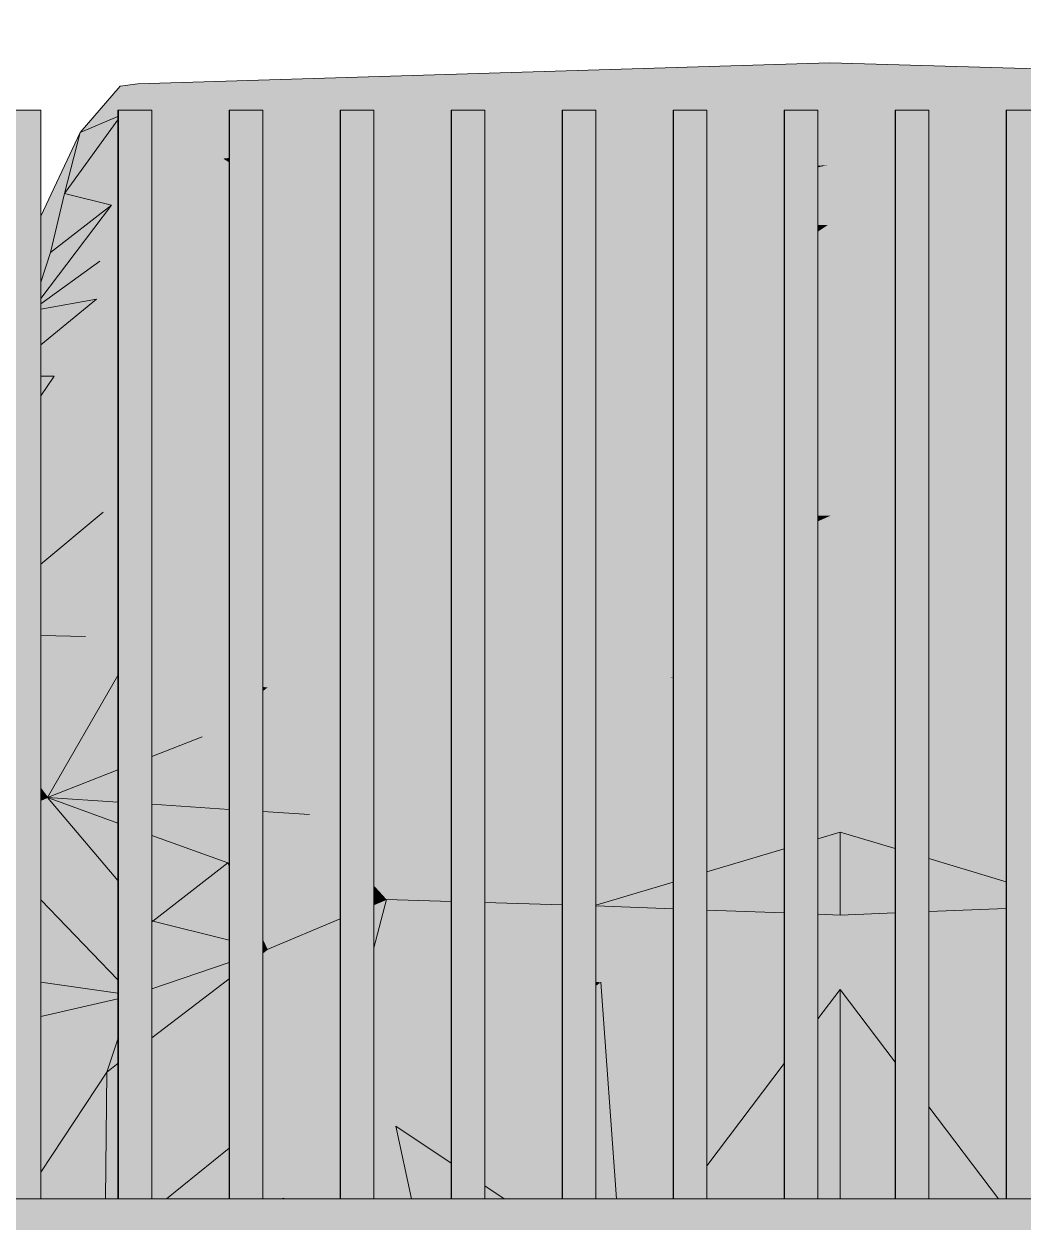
# Model space of a CAD drawing. Header units: millimetres. Extents: x 365175 to 2667127, y -330297 to -162108.
# Drawn here: x 1840110 to 1841010, y -318932 to -317853 of the extents above; entities that cross this region are included whole.
import ezdxf

# ---------------------------------------------------------------- set-up
doc = ezdxf.new("R2010")
doc.units = ezdxf.units.MM
doc.header["$MEASUREMENT"] = 0
for name, color, linetype in [('Cars', 7, 'Continuous'), ('Cotations - Altitudes & Niveaux', 7, 'Continuous'), ('TopoAlt', 7, 'Continuous')]:
    doc.layers.add(name, color=color, linetype=linetype)
doc.dimstyles.new('STYLE_GENERE__6', dxfattribs={"dimtxt": 0.18, "dimasz": 114, "dimexe": 0.18, "dimexo": 0.0625, "dimgap": 0, "dimtad": 0, "dimtih": 1, "dimtoh": 1, "dimdec": 4, "dimzin": 0, "dimdsep": 46, "dimcen": 0.09, "dimadec": 0, "dimazin": 0, "dimtfac": 1, "dimtdec": 4, "dimtmove": 0, "dimatfit": 3, "dimldrblk": 'ARROWHEAD_16', "dimfxl": 0, "dimtolj": 1, "dimtzin": 0, "dimarcsym": 0})

# ---------------------------------------------------------------- blocks, each defined once
blk = doc.blocks.new('Élément de coupe_582_6', base_point=(1445436.1, -319511))
at = {"layer": 'TopoAlt', "linetype": 'Continuous', "lineweight": 0, "true_color": 0x000000}
blk.add_hatch(color=18, dxfattribs=at).paths.add_polyline_path([(1838007, -319511), (1839530.3, -319511), (1839530.3, -319486), (1854698.7, -319486), (1854698.7, -318911), (1838007, -318911)])
at = {"layer": 'TopoAlt', "color": 190, "linetype": 'Continuous', "lineweight": 5, "true_color": 0x8002ff}
blk.add_line((1854698.7, -318911), (1838007, -318911), dxfattribs=at)
blk = doc.blocks.new('Élément de coupe_719_6', base_point=(1445436.1, -319511))
at = {"linetype": 'Continuous', "lineweight": 0, "true_color": 0x000000}
for points in [[(1840994.6, -317931), (1840994.6, -318911), (1840995.1, -318911), (1840995.1, -317931)], [(1840994.6, -317931), (1840994.6, -318911), (1840995.1, -318911), (1840995.1, -317931)], [(1840995.1, -317931), (1840995.1, -318911), (1841025.1, -318911), (1841025.1, -317931)]]:
    blk.add_hatch(color=18, dxfattribs=at).paths.add_polyline_path(points)
at = {"color": 18, "linetype": 'Continuous', "lineweight": 5, "true_color": 0x330000}
for p, q in [((1840994.6, -317931), (1840995.1, -317931)), ((1840994.6, -318911), (1840994.6, -317931)), ((1840995.1, -317931), (1841025.1, -317931)), ((1840995.1, -318911), (1840995.1, -317931)), ((1841025.1, -318911), (1841025.1, -317931))]:
    blk.add_line(p, q, dxfattribs=at)
blk = doc.blocks.new('Élément de coupe_720_6', base_point=(1445436.1, -319511))
at = {"linetype": 'Continuous', "lineweight": 0, "true_color": 0x000000}
for points in [[(1840894.6, -317931), (1840894.6, -318911), (1840895.1, -318911), (1840895.1, -317931)], [(1840894.6, -317931), (1840894.6, -318911), (1840895.1, -318911), (1840895.1, -317931)], [(1840895.1, -317931), (1840895.1, -318911), (1840925.1, -318911), (1840925.1, -317931)]]:
    blk.add_hatch(color=18, dxfattribs=at).paths.add_polyline_path(points)
at = {"color": 18, "linetype": 'Continuous', "lineweight": 5, "true_color": 0x330000}
for p, q in [((1840894.6, -317931), (1840895.1, -317931)), ((1840894.6, -318911), (1840894.6, -317931)), ((1840895.1, -317931), (1840925.1, -317931)), ((1840895.1, -318911), (1840895.1, -317931)), ((1840925.1, -318911), (1840925.1, -317931))]:
    blk.add_line(p, q, dxfattribs=at)
blk = doc.blocks.new('Élément de coupe_721_6', base_point=(1445436.1, -319511))
at = {"linetype": 'Continuous', "lineweight": 0, "true_color": 0x000000}
for points in [[(1840794.7, -317931), (1840794.7, -318911), (1840795.1, -318911), (1840795.1, -317931)], [(1840794.7, -317931), (1840794.7, -318911), (1840795.1, -318911), (1840795.1, -317931)], [(1840795.1, -317931), (1840795.1, -318911), (1840825.1, -318911), (1840825.1, -317931)]]:
    blk.add_hatch(color=18, dxfattribs=at).paths.add_polyline_path(points)
at = {"color": 18, "linetype": 'Continuous', "lineweight": 5, "true_color": 0x330000}
for p, q in [((1840794.7, -317931), (1840795.1, -317931)), ((1840794.7, -318911), (1840794.7, -317931)), ((1840795.1, -317931), (1840825.1, -317931)), ((1840795.1, -318911), (1840795.1, -317931)), ((1840825.1, -318911), (1840825.1, -317931))]:
    blk.add_line(p, q, dxfattribs=at)
blk = doc.blocks.new('Élément de coupe_722_6', base_point=(1445436.1, -319511))
at = {"linetype": 'Continuous', "lineweight": 0, "true_color": 0x000000}
for points in [[(1840694.7, -317931), (1840694.7, -318911), (1840695.1, -318911), (1840695.1, -317931)], [(1840694.7, -317931), (1840694.7, -318911), (1840695.1, -318911), (1840695.1, -317931)], [(1840695.1, -317931), (1840695.1, -318911), (1840725.1, -318911), (1840725.1, -317931)]]:
    blk.add_hatch(color=18, dxfattribs=at).paths.add_polyline_path(points)
at = {"color": 18, "linetype": 'Continuous', "lineweight": 5, "true_color": 0x330000}
for p, q in [((1840694.7, -317931), (1840695.1, -317931)), ((1840694.7, -318911), (1840694.7, -317931)), ((1840695.1, -317931), (1840725.1, -317931)), ((1840695.1, -318911), (1840695.1, -317931)), ((1840725.1, -318911), (1840725.1, -317931))]:
    blk.add_line(p, q, dxfattribs=at)
blk = doc.blocks.new('Élément de coupe_723_6', base_point=(1445436.1, -319511))
at = {"linetype": 'Continuous', "lineweight": 0, "true_color": 0x000000}
for points in [[(1840594.7, -317931), (1840594.7, -318911), (1840595.2, -318911), (1840595.2, -317931)], [(1840594.7, -317931), (1840594.7, -318911), (1840595.2, -318911), (1840595.2, -317931)], [(1840595.2, -317931), (1840595.2, -318911), (1840625.2, -318911), (1840625.2, -317931)]]:
    blk.add_hatch(color=18, dxfattribs=at).paths.add_polyline_path(points)
at = {"color": 18, "linetype": 'Continuous', "lineweight": 5, "true_color": 0x330000}
for p, q in [((1840594.7, -317931), (1840595.2, -317931)), ((1840594.7, -318911), (1840594.7, -317931)), ((1840595.2, -317931), (1840625.2, -317931)), ((1840595.2, -318911), (1840595.2, -317931)), ((1840625.2, -318911), (1840625.2, -317931))]:
    blk.add_line(p, q, dxfattribs=at)
blk = doc.blocks.new('Élément de coupe_724_6', base_point=(1445436.1, -319511))
at = {"linetype": 'Continuous', "lineweight": 0, "true_color": 0x000000}
for points in [[(1840494.8, -317931), (1840494.8, -318911), (1840495.2, -318911), (1840495.2, -317931)], [(1840494.8, -317931), (1840494.8, -318911), (1840495.2, -318911), (1840495.2, -317931)], [(1840495.2, -317931), (1840495.2, -318911), (1840525.2, -318911), (1840525.2, -317931)]]:
    blk.add_hatch(color=18, dxfattribs=at).paths.add_polyline_path(points)
at = {"color": 18, "linetype": 'Continuous', "lineweight": 5, "true_color": 0x330000}
for p, q in [((1840494.8, -317931), (1840495.2, -317931)), ((1840494.8, -318911), (1840494.8, -317931)), ((1840495.2, -317931), (1840525.2, -317931)), ((1840495.2, -318911), (1840495.2, -317931)), ((1840525.2, -318911), (1840525.2, -317931))]:
    blk.add_line(p, q, dxfattribs=at)
blk = doc.blocks.new('Élément de coupe_725_6', base_point=(1445436.1, -319511))
at = {"linetype": 'Continuous', "lineweight": 0, "true_color": 0x000000}
for points in [[(1840394.8, -317931), (1840394.8, -318911), (1840395.2, -318911), (1840395.2, -317931)], [(1840394.8, -317931), (1840394.8, -318911), (1840395.2, -318911), (1840395.2, -317931)], [(1840395.2, -317931), (1840395.2, -318911), (1840425.2, -318911), (1840425.2, -317931)]]:
    blk.add_hatch(color=18, dxfattribs=at).paths.add_polyline_path(points)
at = {"color": 18, "linetype": 'Continuous', "lineweight": 5, "true_color": 0x330000}
for p, q in [((1840394.8, -317931), (1840395.2, -317931)), ((1840394.8, -318911), (1840394.8, -317931)), ((1840395.2, -317931), (1840425.2, -317931)), ((1840395.2, -318911), (1840395.2, -317931)), ((1840425.2, -318911), (1840425.2, -317931))]:
    blk.add_line(p, q, dxfattribs=at)
blk = doc.blocks.new('Élément de coupe_726_6', base_point=(1445436.1, -319511))
at = {"linetype": 'Continuous', "lineweight": 0, "true_color": 0x000000}
for points in [[(1840294.8, -317931), (1840294.8, -318911), (1840295.2, -318911), (1840295.2, -317931)], [(1840294.8, -317931), (1840294.8, -318911), (1840295.2, -318911), (1840295.2, -317931)], [(1840295.2, -317931), (1840295.2, -318911), (1840325.2, -318911), (1840325.2, -317931)]]:
    blk.add_hatch(color=18, dxfattribs=at).paths.add_polyline_path(points)
at = {"color": 18, "linetype": 'Continuous', "lineweight": 5, "true_color": 0x330000}
for p, q in [((1840294.8, -317931), (1840295.2, -317931)), ((1840294.8, -318911), (1840294.8, -317931)), ((1840295.2, -317931), (1840325.2, -317931)), ((1840295.2, -318911), (1840295.2, -317931)), ((1840325.2, -318911), (1840325.2, -317931))]:
    blk.add_line(p, q, dxfattribs=at)
blk = doc.blocks.new('Élément de coupe_727_6', base_point=(1445436.1, -319511))
at = {"linetype": 'Continuous', "lineweight": 0, "true_color": 0x000000}
for points in [[(1840194.8, -317931), (1840194.8, -318911), (1840195.3, -318911), (1840195.3, -317931)], [(1840194.8, -317931), (1840194.8, -318911), (1840195.3, -318911), (1840195.3, -317931)], [(1840195.3, -317931), (1840195.3, -318911), (1840225.3, -318911), (1840225.3, -317931)]]:
    blk.add_hatch(color=18, dxfattribs=at).paths.add_polyline_path(points)
at = {"color": 18, "linetype": 'Continuous', "lineweight": 5, "true_color": 0x330000}
for p, q in [((1840194.8, -317931), (1840195.3, -317931)), ((1840194.8, -318911), (1840194.8, -317931)), ((1840195.3, -317931), (1840225.3, -317931)), ((1840195.3, -318911), (1840195.3, -317931)), ((1840225.3, -318911), (1840225.3, -317931))]:
    blk.add_line(p, q, dxfattribs=at)
blk = doc.blocks.new('Élément de coupe_746_6', base_point=(1445436.1, -319511))
at = {"layer": 'Cars', "linetype": 'Continuous', "lineweight": 0, "true_color": 0x000000}
for points in [[(1840834.2, -317891), (1840835.9, -317888.3), (1840196.8, -317909.4)], [(1840212.7, -317907.2), (1840196.8, -317909.4), (1840835.9, -317888.3)], [(1840834.2, -317891), (1840196.8, -317909.4), (1840197.7, -317931), (1840225.3, -317931), (1840225.3, -317933.5)], [(1840225.3, -317933.5), (1840225.3, -317934.6), (1840294.8, -317932.5), (1840294.8, -317931), (1840325.2, -317931), (1840325.2, -317931.6), (1840834.2, -317916.6), (1840834.2, -317891)], [(1840835.9, -317888.3), (1840834.2, -317891), (1841472.8, -317907.5)], [(1840834.2, -317916.6), (1841470.8, -317931.5), (1840834.2, -317891)], [(1841470.8, -317931.5), (1841472.8, -317907.5), (1840834.2, -317891)], [(1840160.7, -317951), (1840194.8, -317936.7), (1840194.8, -317931), (1840195.3, -317931), (1840197.7, -317931), (1840196.8, -317909.4)], [(1840325.2, -317931.6), (1840325.2, -317970.8), (1840394.8, -317963.4), (1840394.8, -317931), (1840425.2, -317931), (1840425.2, -317960.2), (1840494.8, -317952.8), (1840494.8, -317931), (1840525.2, -317931), (1840525.2, -317949.5), (1840594.7, -317942.1), (1840594.7, -317931), (1840625.2, -317931), (1840625.2, -317938.9), (1840694.7, -317931.4), (1840694.7, -317931), (1840699, -317931), (1840834.2, -317916.6)], [(1840699, -317931), (1840725.1, -317931), (1840725.1, -317940.5), (1840834.2, -317916.6)], [(1840834.2, -317916.6), (1840725.1, -317940.5), (1840725.1, -317989.6), (1840794.7, -317983.7), (1840794.7, -317931), (1840825.1, -317931), (1840825.1, -317981.1), (1840834, -317980.4)], [(1840834, -317980.4), (1840894.6, -317985.4), (1840894.6, -317931), (1840900.5, -317931), (1840834.2, -317916.6)], [(1840834.2, -317916.6), (1840900.5, -317931), (1840925.1, -317931), (1840925.1, -317936.3), (1840994.6, -317951.4), (1840994.6, -317937.1)], [(1840834.2, -317916.6), (1840994.6, -317937.1), (1840994.6, -317931), (1841025.1, -317931), (1841025.1, -317941), (1841094.6, -317949.8), (1841094.6, -317931), (1841125, -317931), (1841125, -317953.7), (1841194.6, -317962.6), (1841194.6, -317931), (1841225, -317931), (1841225, -317966.5), (1841294.5, -317975.4), (1841294.5, -317931), (1841325, -317931), (1841325, -317979.3), (1841368.2, -317984.8), (1841394.5, -317971.1), (1841394.5, -317931), (1841425, -317931), (1841425, -317955.3), (1841470.8, -317931.5)], [(1840146.5, -318006), (1840194.8, -317939.6), (1840194.8, -317936.7), (1840160.7, -317951)], [(1840225.3, -317947.1), (1840289.6, -317974.6), (1840294.8, -317974.1), (1840294.8, -317932.5), (1840225.3, -317934.6)], [(1840625.2, -317938.9), (1840625.2, -317962.5), (1840694.7, -317947.2), (1840694.7, -317931.4)], [(1840925.1, -317987.9), (1840994.6, -317993.7), (1840994.6, -317951.4), (1840925.1, -317936.3)], [(1840146.5, -318006), (1840188.9, -318016.5), (1840194.8, -317962.6), (1840194.8, -317939.6)], [(1840225.3, -317947.1), (1840225.3, -318001.3), (1840289.6, -317974.6)], [(1840525.2, -317984.4), (1840594.7, -317969.1), (1840594.7, -317942.1), (1840525.2, -317949.5)], [(1840625.2, -317962.5), (1840625.2, -317998.1), (1840694.7, -317992.2), (1840694.7, -317947.2)], [(1840160.7, -317951), (1840125.3, -318026.4), (1840125.3, -318046.3), (1840146.5, -318006)], [(1840160.7, -317951), (1840125.3, -318026.4), (1840125.3, -318046.3), (1840146.5, -318006)], [(1840425.2, -318006.3), (1840494.8, -317991.1), (1840494.8, -317952.8), (1840425.2, -317960.2)], [(1840188.9, -318016.5), (1840194.8, -318014), (1840194.8, -317962.6)], [(1840325.2, -317970.8), (1840325.2, -317997.9), (1840360.2, -318020.6), (1840394.8, -318013), (1840394.8, -317963.4)], [(1840525.2, -318006.6), (1840594.7, -318000.7), (1840594.7, -317969.1), (1840525.2, -317984.4)], [(1840225.3, -318001.3), (1840225.3, -318028), (1840289.6, -317974.6)], [(1840225.3, -318054.9), (1840294.8, -318037.2), (1840294.8, -317978), (1840289.6, -317974.6), (1840225.3, -318028)], [(1840289.6, -317974.6), (1840294.8, -317978), (1840294.8, -317974.1)], [(1840725.1, -317989.6), (1840725.1, -317998.6), (1840794.7, -317987), (1840794.7, -317983.7)], [(1840725.1, -317998.6), (1840725.1, -318005.9), (1840794.7, -317989.6), (1840794.7, -317987)], [(1840794.7, -317989.6), (1840725.1, -318005.9), (1840725.1, -318037), (1840794.7, -318035.3)], [(1840825.1, -317982.5), (1840825.1, -318034.5), (1840834.2, -318034.3), (1840834, -317980.4)], [(1840825.1, -317981.9), (1840834, -317980.4), (1840825.1, -317981.1)], [(1840825.1, -317982.5), (1840834, -317980.4), (1840825.1, -317981.9)], [(1840894.6, -317990.5), (1840834, -317980.4), (1840894.6, -317993.8)], [(1840834, -317980.4), (1840894.6, -317990.5), (1840894.6, -317985.4)], [(1840894.6, -317993.8), (1840834, -317980.4), (1840834.2, -318034.3), (1840894.6, -318035.6)], [(1840994.6, -317993.7), (1840925.1, -317987.9), (1840925.1, -317995.6), (1840994.6, -318007.2)], [(1840325.2, -317997.9), (1840325.2, -318029.5), (1840360.2, -318020.6)], [(1840425.2, -318006.3), (1840425.2, -318015.1), (1840494.8, -318009.2), (1840494.8, -317991.1)], [(1840525.2, -318031.9), (1840594.7, -318020.3), (1840594.7, -318000.7), (1840525.2, -318006.6)], [(1840625.2, -317998.1), (1840625.2, -318015.2), (1840694.7, -318003.6), (1840694.7, -317992.2)], [(1840925.1, -318000.6), (1840994.6, -318016), (1840994.6, -318007.2), (1840925.1, -317995.6)], [(1840925.1, -318000.6), (1840925.1, -318036.3), (1840994.6, -318037.8), (1840994.6, -318016)], [(1840146.5, -318006), (1840125.3, -318046.3), (1840125.3, -318073), (1840134, -318059.2)], [(1840146.5, -318006), (1840125.3, -318046.3), (1840125.3, -318073), (1840134, -318059.2)], [(1840146.5, -318006), (1840134, -318059.2), (1840188.9, -318016.5)], [(1840425.2, -318048.6), (1840494.8, -318037), (1840494.8, -318009.2), (1840425.2, -318015.1)], [(1840625.2, -318015.2), (1840625.2, -318029.3), (1840694.7, -318013), (1840694.7, -318003.6)], [(1840125.3, -318100.5), (1840125.3, -318105.5), (1840178.5, -318066.8), (1840188.9, -318016.5)], [(1840125.3, -318100.5), (1840188.9, -318016.5), (1840134, -318059.2), (1840125.3, -318085.9)], [(1840188.9, -318016.5), (1840178.5, -318066.8), (1840194.8, -318053.3), (1840194.8, -318014)], [(1840325.2, -318029.5), (1840325.2, -318035.8), (1840360.2, -318020.6)], [(1840325.2, -318035.8), (1840325.2, -318067.4), (1840360.3, -318059.5), (1840360.2, -318020.6)], [(1840360.2, -318020.6), (1840394.8, -318017.7), (1840394.8, -318013)], [(1840360.2, -318020.6), (1840360.3, -318059.5), (1840394.8, -318053.7), (1840394.8, -318017.7)], [(1840525.2, -318045.1), (1840577.2, -318040.6), (1840594.7, -318036.5), (1840594.7, -318020.3), (1840525.2, -318031.9)], [(1840694.7, -318013), (1840625.2, -318029.3), (1840625.2, -318039.4), (1840694.7, -318037.7)], [(1840225.3, -318079.4), (1840294.8, -318049.1), (1840294.8, -318037.2), (1840225.3, -318054.9)], [(1840494.8, -318037), (1840425.2, -318048.6), (1840425.2, -318053.8), (1840494.8, -318047.8)], [(1840525.2, -318145.9), (1840525.2, -318241.2), (1840594.7, -318194.7), (1840594.7, -318040.1), (1840577.2, -318040.6)], [(1840525.2, -318145.9), (1840577.2, -318040.6), (1840525.2, -318045.1)], [(1840577.2, -318040.6), (1840594.7, -318040.1), (1840594.7, -318036.5)], [(1840625.2, -318039.4), (1840625.2, -318174.3), (1840694.7, -318127.7), (1840694.7, -318037.7)], [(1840725.1, -318107.3), (1840794.7, -318060.8), (1840794.7, -318035.3), (1840725.1, -318037)], [(1840825.1, -318034.5), (1840825.1, -318040.4), (1840834.2, -318034.3)], [(1840834.2, -318034.3), (1840825.1, -318040.4), (1840825.1, -318295.9), (1840836.5, -318296.1)], [(1840894.6, -318074.4), (1840834.2, -318034.3), (1840836.5, -318296.1), (1840894.6, -318294.9)], [(1840894.6, -318035.6), (1840834.2, -318034.3), (1840894.6, -318074.4)], [(1840994.6, -318037.8), (1840925.1, -318036.3), (1840925.1, -318094.6), (1840994.6, -318140.8)], [(1840194.8, -318053.3), (1840178.5, -318066.8), (1840194.8, -318062.7)], [(1840225.3, -318089.9), (1840294.8, -318074.2), (1840294.8, -318049.1), (1840225.3, -318079.4)], [(1840394.8, -318053.7), (1840360.3, -318059.5), (1840394.8, -318056.5)], [(1840425.2, -318053.8), (1840425.2, -318216.3), (1840455, -318288.2), (1840494.8, -318207.6), (1840494.8, -318047.8)], [(1840125.3, -318077.6), (1840125.3, -318085.9), (1840134, -318059.2)], [(1840125.3, -318077.6), (1840125.3, -318085.9), (1840134, -318059.2)], [(1840125.3, -318077.6), (1840134, -318059.2), (1840125.3, -318073)], [(1840125.3, -318077.6), (1840134, -318059.2), (1840125.3, -318073)], [(1840175.4, -318101.2), (1840194.8, -318092.7), (1840194.8, -318062.7), (1840178.5, -318066.8)], [(1840360.3, -318059.5), (1840325.2, -318105.2), (1840325.2, -318290.4), (1840394.8, -318289.2), (1840394.8, -318142.8)], [(1840325.2, -318067.4), (1840325.2, -318105.2), (1840360.3, -318059.5)], [(1840360.3, -318059.5), (1840394.8, -318142.8), (1840394.8, -318056.5)], [(1840725.1, -318293.8), (1840794.7, -318295.2), (1840794.7, -318060.8), (1840725.1, -318107.3)], [(1840125.3, -318110.1), (1840175.4, -318101.2), (1840178.5, -318066.8), (1840125.3, -318105.5)], [(1840225.3, -318089.9), (1840225.3, -318235.8), (1840294.8, -318145), (1840294.8, -318074.2)], [(1840194.8, -318092.7), (1840175.4, -318101.2), (1840194.8, -318096.8)], [(1840194.8, -318096.8), (1840175.4, -318101.2), (1840181.6, -318292.8), (1840194.8, -318275.6)], [(1840925.1, -318294.3), (1840994.6, -318292.8), (1840994.6, -318140.8), (1840925.1, -318094.6)], [(1840175.4, -318101.2), (1840125.3, -318142.2), (1840125.3, -318170.6), (1840137.4, -318170.6)], [(1840125.3, -318110.1), (1840125.3, -318142.2), (1840175.4, -318101.2)], [(1840175.4, -318101.2), (1840137.4, -318170.6), (1840181.6, -318292.8)], [(1840625.2, -318291.7), (1840694.7, -318293.2), (1840694.7, -318127.7), (1840625.2, -318174.3)], [(1840294.8, -318145), (1840225.3, -318235.8), (1840225.3, -318292.1), (1840294.8, -318290.9)], [(1840125.3, -318198), (1840137.4, -318170.6), (1840125.3, -318188.2)], [(1840125.3, -318170.6), (1840125.3, -318188.2), (1840137.4, -318170.6)], [(1840125.3, -318198), (1840125.3, -318297.8), (1840181.6, -318292.8), (1840137.4, -318170.6)], [(1840525.2, -318289.7), (1840594.7, -318291.1), (1840594.7, -318194.7), (1840525.2, -318241.2)], [(1840425.2, -318288.7), (1840455, -318288.2), (1840425.2, -318216.3)], [(1840455, -318288.2), (1840494.8, -318261.6), (1840494.8, -318207.6)], [(1840455, -318288.2), (1840494.8, -318289), (1840494.8, -318261.6)], [(1840194.8, -318275.6), (1840181.6, -318292.8), (1840194.8, -318292.6)], [(1840181.6, -318292.8), (1840125.3, -318339.6), (1840125.3, -318403.9), (1840165.7, -318404.8)], [(1840125.3, -318297.8), (1840125.3, -318339.6), (1840181.6, -318292.8)], [(1840165.7, -318404.8), (1840194.8, -318393), (1840194.8, -318292.6), (1840181.6, -318292.8)], [(1840294.8, -318290.9), (1840225.3, -318292.1), (1840225.3, -318380.8), (1840294.8, -318352.7)], [(1840325.2, -318340.5), (1840394.8, -318312.5), (1840394.8, -318289.2), (1840325.2, -318290.4)], [(1840425.2, -318425.6), (1840494.8, -318431.2), (1840494.8, -318372.4), (1840455, -318288.2), (1840425.2, -318300.2)], [(1840425.2, -318300.2), (1840455, -318288.2), (1840425.2, -318288.7)], [(1840455, -318288.2), (1840494.8, -318372.4), (1840494.8, -318289)], [(1840594.7, -318291.1), (1840525.2, -318289.7), (1840525.2, -318432.7), (1840594.7, -318402.2)], [(1840625.2, -318388.9), (1840694.7, -318358.3), (1840694.7, -318293.2), (1840625.2, -318291.7)], [(1840994.6, -318292.8), (1840925.1, -318294.3), (1840925.1, -318334.4), (1840994.6, -318364.5)], [(1840725.1, -318345), (1840794.7, -318314.5), (1840794.7, -318295.2), (1840725.1, -318293.8)], [(1840825.1, -318301.1), (1840836.5, -318296.1), (1840825.1, -318295.9)], [(1840825.1, -318301.1), (1840825.1, -318423.3), (1840838.9, -318422.9), (1840836.5, -318296.1)], [(1840836.5, -318296.1), (1840894.6, -318321.2), (1840894.6, -318294.9)], [(1840836.5, -318296.1), (1840838.9, -318422.9), (1840894.6, -318424.7), (1840894.6, -318321.2)], [(1840325.2, -318340.5), (1840325.2, -318417.6), (1840394.8, -318423.1), (1840394.8, -318312.5)], [(1840725.1, -318426.7), (1840794.7, -318424.4), (1840794.7, -318314.5), (1840725.1, -318345)], [(1840994.6, -318364.5), (1840925.1, -318334.4), (1840925.1, -318425.7), (1840994.6, -318428)], [(1840225.3, -318380.8), (1840225.3, -318409.5), (1840294.8, -318415.1), (1840294.8, -318352.7)], [(1840625.2, -318430), (1840694.7, -318427.7), (1840694.7, -318358.3), (1840625.2, -318388.9)], [(1840194.8, -318393), (1840165.7, -318404.8), (1840194.8, -318407.1)], [(1840125.3, -318403.9), (1840125.3, -318412.9), (1840165.7, -318404.8)], [(1840125.3, -318412.9), (1840125.3, -318434.5), (1840194.8, -318439), (1840194.8, -318438.6), (1840165.7, -318404.8)], [(1840194.8, -318407.1), (1840165.7, -318404.8), (1840194.8, -318438.6)], [(1840294.8, -318415.1), (1840225.3, -318409.5), (1840225.3, -318438.6), (1840294.8, -318437.4)], [(1840525.2, -318433.4), (1840594.7, -318431.1), (1840594.7, -318402.2), (1840525.2, -318432.7)], [(1840325.2, -318436.8), (1840394.8, -318435.7), (1840394.8, -318423.1), (1840325.2, -318417.6)], [(1840425.2, -318425.6), (1840425.2, -318435.1), (1840494.8, -318434), (1840494.8, -318431.2)], [(1840525.2, -318450.8), (1840594.7, -318444.6), (1840594.7, -318431.1), (1840525.2, -318433.4)], [(1840625.2, -318441.9), (1840694.7, -318435.7), (1840694.7, -318427.7), (1840625.2, -318430)], [(1840725.1, -318433), (1840794.7, -318426.8), (1840794.7, -318424.4), (1840725.1, -318426.7)], [(1840725.1, -318437.5), (1840794.7, -318428.6), (1840794.7, -318426.8), (1840725.1, -318433)], [(1840725.1, -318440.4), (1840794.7, -318437.2), (1840794.7, -318428.6), (1840725.1, -318437.5)], [(1840825.1, -318424.6), (1840825.1, -318435.8), (1840840.1, -318435.1), (1840838.9, -318422.9)], [(1840825.1, -318424.1), (1840838.9, -318422.9), (1840825.1, -318423.3)], [(1840825.1, -318424.1), (1840825.1, -318424.6), (1840838.9, -318422.9)], [(1840838.9, -318422.9), (1840894.6, -318429.7), (1840894.6, -318427.9)], [(1840838.9, -318422.9), (1840894.6, -318427.9), (1840894.6, -318424.7)], [(1840838.9, -318422.9), (1840840.1, -318435.1), (1840894.6, -318437.6), (1840894.6, -318429.7)], [(1840994.6, -318428), (1840925.1, -318425.7), (1840925.1, -318430.6), (1840994.6, -318436.8)], [(1840994.6, -318436.8), (1840925.1, -318430.6), (1840925.1, -318433.5), (1840994.6, -318442)], [(1840125.3, -318434.5), (1840125.3, -318541.5), (1840131.2, -318549.6), (1840194.8, -318439.8), (1840194.8, -318439)], [(1840131.2, -318549.6), (1840194.8, -318524.8), (1840194.8, -318439.8)], [(1840225.3, -318438.6), (1840225.3, -318441.7), (1840294.8, -318447.6), (1840294.8, -318437.4)], [(1840225.3, -318441.7), (1840225.3, -318461.3), (1840270.7, -318495.1), (1840294.8, -318476.9), (1840294.8, -318447.6)], [(1840325.2, -318450.3), (1840329.7, -318450.6), (1840394.8, -318444.9), (1840394.8, -318435.7), (1840325.2, -318436.8)], [(1840425.2, -318435.1), (1840425.2, -318442.2), (1840494.8, -318436), (1840494.8, -318434)], [(1840425.2, -318442.2), (1840425.2, -318451.1), (1840494.8, -318451.4), (1840494.8, -318436)], [(1840625.2, -318441.9), (1840625.2, -318445.6), (1840690.4, -318442), (1840694.7, -318441.4), (1840694.7, -318435.7)], [(1840690.4, -318442), (1840625.2, -318473.9), (1840625.2, -318486.2), (1840694.7, -318469.7), (1840694.7, -318441.8)], [(1840625.2, -318445.6), (1840625.2, -318473.9), (1840690.4, -318442)], [(1840694.7, -318441.4), (1840690.4, -318442), (1840694.7, -318441.8)], [(1840725.1, -318440.4), (1840725.1, -318462.4), (1840794.7, -318445.9), (1840794.7, -318437.2)], [(1840825.1, -318438.7), (1840840.1, -318435.1), (1840825.1, -318435.8)], [(1840825.1, -318438.7), (1840825.1, -318487.1), (1840844.8, -318486.2), (1840840.1, -318435.1)], [(1840894.6, -318447.7), (1840840.1, -318435.1), (1840844.8, -318486.2), (1840894.6, -318488.4)], [(1840840.1, -318435.1), (1840894.6, -318447.7), (1840894.6, -318437.6)], [(1840925.1, -318433.5), (1840925.1, -318439), (1840994.6, -318442.2), (1840994.6, -318442)], [(1840925.1, -318439), (1840925.1, -318454.7), (1840994.6, -318470.7), (1840994.6, -318442.2)], [(1840325.2, -318454), (1840329.7, -318450.6), (1840325.2, -318450.3)], [(1840325.2, -318454), (1840325.2, -318485.5), (1840394.8, -318473.1), (1840394.8, -318451), (1840329.7, -318450.6)], [(1840329.7, -318450.6), (1840394.8, -318451), (1840394.8, -318444.9)], [(1840425.2, -318451.1), (1840425.2, -318467.7), (1840494.8, -318455.4), (1840494.8, -318451.4)], [(1840525.2, -318450.8), (1840525.2, -318451.1), (1840594.7, -318447.2), (1840594.7, -318444.6)], [(1840525.2, -318451.1), (1840525.2, -318458.1), (1840576.2, -318497.8), (1840594.7, -318488.8), (1840594.7, -318447.2)], [(1840725.1, -318491.4), (1840794.7, -318488.4), (1840794.7, -318445.9), (1840725.1, -318462.4)], [(1840225.3, -318461.3), (1840225.3, -318512.9), (1840270.7, -318495.1)], [(1840425.2, -318496.5), (1840494.8, -318497.1), (1840494.8, -318455.4), (1840425.2, -318467.7)], [(1840525.2, -318458.1), (1840525.2, -318497.4), (1840576.2, -318497.8)], [(1840925.1, -318489.8), (1840994.6, -318492.8), (1840994.6, -318470.7), (1840925.1, -318454.7)], [(1840394.8, -318473.1), (1840325.2, -318485.5), (1840325.2, -318495.6), (1840394.8, -318496.2)], [(1840694.7, -318469.7), (1840625.2, -318486.2), (1840625.2, -318495.7), (1840694.7, -318492.7)], [(1840294.8, -318476.9), (1840270.7, -318495.1), (1840294.8, -318490.8)], [(1840825.1, -318494.7), (1840844.8, -318486.2), (1840825.1, -318487.1)], [(1840844.8, -318486.2), (1840825.1, -318494.7), (1840825.1, -318581.3), (1840845.1, -318580.8)], [(1840844.8, -318486.2), (1840894.6, -318507.7), (1840894.6, -318488.4)], [(1840894.6, -318507.7), (1840844.8, -318486.2), (1840845.1, -318580.8), (1840894.6, -318582.2)], [(1840225.3, -318555.8), (1840294.8, -318560.4), (1840294.8, -318512.6), (1840270.7, -318495.1), (1840225.3, -318512.9)], [(1840270.7, -318495.1), (1840294.8, -318495.3), (1840294.8, -318490.8)], [(1840270.7, -318495.1), (1840294.8, -318512.6), (1840294.8, -318495.3)], [(1840394.8, -318496.2), (1840325.2, -318495.6), (1840325.2, -318534.7), (1840367.2, -318565.1), (1840394.8, -318556.2)], [(1840494.8, -318497.1), (1840425.2, -318496.5), (1840425.2, -318546.4), (1840494.8, -318524.1)], [(1840525.2, -318514.3), (1840576.2, -318497.8), (1840525.2, -318497.4)], [(1840594.7, -318488.8), (1840576.2, -318497.8), (1840594.7, -318493.4)], [(1840594.7, -318493.4), (1840576.2, -318497.8), (1840594.7, -318497)], [(1840576.2, -318497.8), (1840594.7, -318546.7), (1840594.7, -318497)], [(1840694.7, -318492.7), (1840625.2, -318495.7), (1840625.2, -318580.8), (1840694.7, -318550.9)], [(1840725.1, -318537.7), (1840794.7, -318507.8), (1840794.7, -318488.4), (1840725.1, -318491.4)], [(1840994.6, -318492.8), (1840925.1, -318489.8), (1840925.1, -318520.7), (1840994.6, -318550.6)], [(1840576.2, -318497.8), (1840525.2, -318514.3), (1840525.2, -318579.5), (1840594.7, -318585.9), (1840594.7, -318546.7)], [(1840794.7, -318507.8), (1840725.1, -318537.7), (1840725.1, -318584.1), (1840794.7, -318582.2)], [(1840194.8, -318524.8), (1840131.2, -318549.6), (1840194.8, -318553.8)], [(1840494.8, -318524.1), (1840425.2, -318546.4), (1840425.2, -318570.4), (1840494.8, -318576.8)], [(1840925.1, -318520.7), (1840925.1, -318583), (1840994.6, -318585), (1840994.6, -318550.6)], [(1840325.2, -318562.4), (1840367.2, -318565.1), (1840325.2, -318534.7)], [(1840125.3, -318546.6), (1840131.2, -318549.6), (1840125.3, -318541.5)], [(1840125.3, -318552.5), (1840131.2, -318549.6), (1840125.3, -318546.6)], [(1840125.3, -318552.5), (1840125.3, -318583.8), (1840131.2, -318549.6)], [(1840125.3, -318583.8), (1840125.3, -318635.1), (1840194.8, -318653), (1840194.8, -318624.3), (1840131.2, -318549.6)], [(1840194.8, -318572.7), (1840131.2, -318549.6), (1840194.8, -318624.3)], [(1840194.8, -318553.8), (1840131.2, -318549.6), (1840194.8, -318572.7)], [(1840625.2, -318586.9), (1840694.7, -318584.9), (1840694.7, -318550.9), (1840625.2, -318580.8)], [(1840225.3, -318583.8), (1840293.6, -318608.6), (1840294.8, -318607.8), (1840294.8, -318560.4), (1840225.3, -318555.8)], [(1840325.2, -318589.9), (1840367.2, -318565.1), (1840325.2, -318562.4)], [(1840367.2, -318565.1), (1840394.8, -318567.7), (1840394.8, -318556.2)], [(1840325.2, -318615.8), (1840394.8, -318631.8), (1840394.8, -318595.5), (1840367.2, -318565.1), (1840325.2, -318589.9)], [(1840367.2, -318565.1), (1840394.8, -318595.5), (1840394.8, -318567.7)], [(1840425.2, -318570.4), (1840425.2, -318628.9), (1840436.6, -318641.4), (1840494.8, -318623.3), (1840494.8, -318576.8)], [(1840293.6, -318608.6), (1840225.3, -318583.8), (1840225.3, -318660), (1840226.1, -318661)], [(1840525.2, -318579.5), (1840525.2, -318613.8), (1840594.7, -318592.1), (1840594.7, -318585.9)], [(1840725.1, -318616.7), (1840794.7, -318595.9), (1840794.7, -318582.2), (1840725.1, -318584.1)], [(1840825.1, -318586.8), (1840825.1, -318654.8), (1840845.1, -318655.6), (1840845.1, -318580.8)], [(1840825.1, -318581.3), (1840825.1, -318586.8), (1840845.1, -318580.8)], [(1840894.6, -318595.6), (1840845.1, -318580.8), (1840845.1, -318655.6), (1840894.6, -318653.6)], [(1840845.1, -318580.8), (1840894.6, -318595.6), (1840894.6, -318582.2)], [(1840994.6, -318585), (1840925.1, -318583), (1840925.1, -318604.7), (1840994.6, -318625.5)], [(1840525.2, -318613.8), (1840525.2, -318644.1), (1840594.7, -318646.2), (1840594.7, -318592.1)], [(1840625.2, -318646.7), (1840694.7, -318625.9), (1840694.7, -318584.9), (1840625.2, -318586.9)], [(1840725.1, -318616.7), (1840725.1, -318651), (1840794.7, -318653.6), (1840794.7, -318595.9)], [(1840925.1, -318604.7), (1840925.1, -318652.4), (1840994.6, -318649.7), (1840994.6, -318625.5)], [(1840293.6, -318608.6), (1840226.1, -318661), (1840294.8, -318678.1), (1840294.8, -318611.3)], [(1840293.6, -318608.6), (1840294.8, -318608.9), (1840294.8, -318607.8)], [(1840293.6, -318608.6), (1840294.8, -318611.3), (1840294.8, -318608.9)], [(1840325.2, -318678.1), (1840329.2, -318686.7), (1840394.8, -318659), (1840394.8, -318631.8), (1840325.2, -318615.8)], [(1840436.6, -318641.4), (1840494.8, -318643.2), (1840494.8, -318623.3)], [(1840625.2, -318647.1), (1840694.7, -318649.8), (1840694.7, -318625.9), (1840625.2, -318646.7)], [(1840125.3, -318635.1), (1840125.3, -318641.7), (1840194.8, -318713.8), (1840194.8, -318653)], [(1840436.6, -318641.4), (1840425.2, -318628.9), (1840425.2, -318638.8)], [(1840125.3, -318641.7), (1840125.3, -318716), (1840194.8, -318725.9), (1840194.8, -318713.8)], [(1840425.2, -318646.2), (1840436.6, -318641.4), (1840425.2, -318638.8)], [(1840425.2, -318646.2), (1840425.2, -318685.2), (1840436.6, -318641.4)], [(1840425.2, -318685.2), (1840425.2, -318701.7), (1840494.8, -318682.6), (1840494.8, -318643.2), (1840436.6, -318641.4)], [(1840525.2, -318644.1), (1840525.2, -318674.2), (1840594.7, -318655.1), (1840594.7, -318646.2)], [(1840625.2, -318647.1), (1840625.2, -318661.1), (1840629.8, -318716.1), (1840694.7, -318697.8), (1840694.7, -318649.8)], [(1840394.8, -318659), (1840329.2, -318686.7), (1840394.8, -318698.3)], [(1840525.2, -318674.2), (1840525.2, -318709.5), (1840594.7, -318713.9), (1840594.7, -318655.1)], [(1840725.1, -318651), (1840725.1, -318689.3), (1840794.7, -318669.7), (1840794.7, -318653.6)], [(1840825.1, -318661.2), (1840845.1, -318655.6), (1840825.1, -318654.8)], [(1840825.1, -318661.2), (1840825.1, -318722), (1840845.1, -318722.6), (1840845.1, -318655.6)], [(1840845.1, -318655.6), (1840894.6, -318669.4), (1840894.6, -318653.6)], [(1840845.1, -318655.6), (1840845.1, -318722.6), (1840894.6, -318721.1), (1840894.6, -318669.4)], [(1840994.6, -318649.7), (1840925.1, -318652.4), (1840925.1, -318678), (1840994.6, -318697.5)], [(1840225.3, -318660), (1840225.3, -318660.8), (1840226.1, -318661)], [(1840225.3, -318660.8), (1840225.3, -318664.3), (1840226.1, -318661)], [(1840225.3, -318664.3), (1840225.3, -318722.1), (1840294.8, -318698.4), (1840294.8, -318678.1), (1840226.1, -318661)], [(1840625.2, -318715.8), (1840629.8, -318716.1), (1840625.2, -318661.1)], [(1840725.1, -318719), (1840794.7, -318721.1), (1840794.7, -318669.7), (1840725.1, -318689.3)], [(1840325.2, -318678.1), (1840325.2, -318685.7), (1840329.2, -318686.7)], [(1840925.1, -318678), (1840925.1, -318720.1), (1840994.6, -318718), (1840994.6, -318697.5)], [(1840325.2, -318685.7), (1840325.2, -318688), (1840329.2, -318686.7)], [(1840325.2, -318707.6), (1840325.2, -318892.6), (1840344, -318910.4), (1840329.2, -318686.7)], [(1840325.2, -318689.7), (1840325.2, -318707.6), (1840329.2, -318686.7)], [(1840325.2, -318689.7), (1840329.2, -318686.7), (1840325.2, -318688)], [(1840329.2, -318686.7), (1840344, -318910.4), (1840394.8, -318772.9), (1840394.8, -318698.3)], [(1840425.2, -318703.2), (1840494.8, -318707.6), (1840494.8, -318682.6), (1840425.2, -318701.7)], [(1840294.8, -318698.4), (1840225.3, -318722.1), (1840225.3, -318766.1), (1840294.8, -318712.9)], [(1840629.8, -318716.1), (1840694.7, -318718.1), (1840694.7, -318697.8)], [(1840294.8, -318712.9), (1840225.3, -318766.1), (1840225.3, -318821.8), (1840294.8, -318864.1)], [(1840425.2, -318729.9), (1840444.9, -318845.7), (1840494.8, -318810.7), (1840494.8, -318707.6), (1840425.2, -318703.2)], [(1840594.7, -318713.9), (1840525.2, -318709.5), (1840525.2, -318789.4), (1840594.7, -318740.7)], [(1840125.3, -318716), (1840125.3, -318746.8), (1840194.8, -318730.9), (1840194.8, -318725.9)], [(1840625.2, -318719.3), (1840629.8, -318716.1), (1840625.2, -318715.8)], [(1840625.2, -318719.3), (1840625.2, -318911), (1840643.8, -318911), (1840629.8, -318716.1)], [(1840694.7, -318718.1), (1840629.8, -318716.1), (1840643.8, -318911), (1840694.7, -318911)], [(1840794.7, -318721.1), (1840725.1, -318719), (1840725.1, -318881.2), (1840794.7, -318789.3)], [(1840825.1, -318749), (1840845.1, -318722.6), (1840825.1, -318722)], [(1840825.1, -318911), (1840845.1, -318911), (1840845.1, -318722.6), (1840825.1, -318749)], [(1840845.1, -318722.6), (1840894.6, -318788.1), (1840894.6, -318721.1)], [(1840845.1, -318911), (1840894.6, -318911), (1840894.6, -318788.1), (1840845.1, -318722.6)], [(1840994.6, -318718), (1840925.1, -318720.1), (1840925.1, -318828.3), (1840987.7, -318911), (1840994.6, -318911)], [(1840125.3, -318746.8), (1840125.3, -318783), (1840184.7, -318797.1), (1840194.8, -318767.4), (1840194.8, -318730.9)], [(1840425.2, -318729.9), (1840425.2, -318858.3), (1840444.9, -318845.7)], [(1840525.2, -318899.3), (1840542.7, -318911), (1840594.7, -318911), (1840594.7, -318740.7), (1840525.2, -318789.4)], [(1840194.8, -318767.4), (1840184.7, -318797.1), (1840194.8, -318789.3)], [(1840394.8, -318772.9), (1840344, -318910.4), (1840394.8, -318877.8)], [(1840125.3, -318783), (1840125.3, -318887.1), (1840184.7, -318797.1)], [(1840125.3, -318911), (1840183.6, -318911), (1840184.7, -318797.1), (1840125.3, -318887.1)], [(1840183.6, -318911), (1840194.8, -318911), (1840194.8, -318803.3), (1840184.7, -318797.1)], [(1840184.7, -318797.1), (1840194.8, -318803.3), (1840194.8, -318789.3)], [(1840794.7, -318789.3), (1840725.1, -318881.2), (1840725.1, -318911), (1840794.7, -318911)], [(1840494.8, -318810.7), (1840444.9, -318845.7), (1840494.8, -318878.9)], [(1840225.3, -318911), (1840238.5, -318911), (1840294.8, -318865.4), (1840294.8, -318864.1), (1840225.3, -318821.8)], [(1840987.7, -318911), (1840925.1, -318828.3), (1840925.1, -318911)], [(1840425.2, -318911), (1840459.2, -318911), (1840444.9, -318845.7), (1840425.2, -318858.3)], [(1840444.9, -318845.7), (1840459.2, -318911), (1840494.8, -318911), (1840494.8, -318878.9)], [(1840238.5, -318911), (1840294.8, -318911), (1840294.8, -318865.4)], [(1840394.8, -318877.8), (1840344, -318910.4), (1840345.2, -318911), (1840394.8, -318911)], [(1840325.2, -318892.6), (1840325.2, -318911), (1840341.9, -318911), (1840344, -318910.4)], [(1840542.7, -318911), (1840525.2, -318899.3), (1840525.2, -318911)], [(1840344, -318910.4), (1840341.9, -318911), (1840343.8, -318911)], [(1840344, -318910.4), (1840343.8, -318911), (1840345.2, -318911)]]:
    blk.add_hatch(color=18, dxfattribs=at).paths.add_polyline_path(points)
at = {"layer": 'Cars', "color": 7, "linetype": 'Continuous', "lineweight": 5}
for p, q in [((1840835.9, -317888.3), (1840212.7, -317907.2)), ((1841472.8, -317907.5), (1840835.9, -317888.3)), ((1840196.8, -317909.4), (1840160.7, -317951)), ((1840196.8, -317909.4), (1840212.7, -317907.2)), ((1840194.8, -317936.7), (1840160.7, -317951)), ((1840194.8, -317939.6), (1840146.5, -318006)), ((1840125.3, -318026.4), (1840160.7, -317951)), ((1840146.5, -318006), (1840160.7, -317951)), ((1840146.5, -318006), (1840134, -318059.2)), ((1840188.9, -318016.5), (1840146.5, -318006)), ((1840188.9, -318016.5), (1840125.3, -318100.5)), ((1840188.9, -318016.5), (1840134, -318059.2)), ((1840134, -318059.2), (1840125.3, -318085.9)), ((1840178.5, -318066.8), (1840125.3, -318105.5)), ((1840175.4, -318101.2), (1840125.3, -318142.2)), ((1840175.4, -318101.2), (1840125.3, -318110.1)), ((1840137.4, -318170.6), (1840125.3, -318188.2)), ((1840137.4, -318170.6), (1840125.3, -318170.6)), ((1840181.6, -318292.8), (1840125.3, -318339.6)), ((1840165.7, -318404.8), (1840125.3, -318403.9)), ((1840194.8, -318439.8), (1840131.2, -318549.6)), ((1840270.7, -318495.1), (1840225.3, -318512.9)), ((1840194.8, -318524.8), (1840131.2, -318549.6)), ((1840131.2, -318549.6), (1840125.3, -318541.5)), ((1840131.2, -318549.6), (1840125.3, -318546.6)), ((1840131.2, -318549.6), (1840125.3, -318552.5)), ((1840194.8, -318572.7), (1840131.2, -318549.6)), ((1840131.2, -318549.6), (1840194.8, -318624.3)), ((1840194.8, -318553.8), (1840131.2, -318549.6)), ((1840294.8, -318560.4), (1840225.3, -318555.8)), ((1840367.2, -318565.1), (1840325.2, -318562.4)), ((1840293.6, -318608.6), (1840225.3, -318583.8)), ((1840845.1, -318580.8), (1840825.1, -318586.8)), ((1840845.1, -318655.6), (1840845.1, -318580.8)), ((1840894.6, -318595.6), (1840845.1, -318580.8)), ((1840794.7, -318595.9), (1840725.1, -318616.7)), ((1840994.6, -318625.5), (1840925.1, -318604.7)), ((1840293.6, -318608.6), (1840226.1, -318661)), ((1840293.6, -318608.6), (1840294.8, -318611.3)), ((1840694.7, -318625.9), (1840625.2, -318646.7)), ((1840125.3, -318641.7), (1840194.8, -318713.8)), ((1840436.6, -318641.4), (1840425.2, -318646.2)), ((1840436.6, -318641.4), (1840425.2, -318685.2)), ((1840494.8, -318643.2), (1840436.6, -318641.4)), ((1840594.7, -318646.2), (1840525.2, -318644.1)), ((1840694.7, -318649.8), (1840625.2, -318647.1)), ((1840394.8, -318659), (1840329.2, -318686.7)), ((1840794.7, -318653.6), (1840725.1, -318651)), ((1840845.1, -318655.6), (1840825.1, -318654.8)), ((1840894.6, -318653.6), (1840845.1, -318655.6)), ((1840994.6, -318649.7), (1840925.1, -318652.4)), ((1840225.3, -318660), (1840226.1, -318661)), ((1840294.8, -318678.1), (1840226.1, -318661)), ((1840325.2, -318678.1), (1840329.2, -318686.7)), ((1840329.2, -318686.7), (1840325.2, -318685.7)), ((1840329.2, -318686.7), (1840325.2, -318689.7)), ((1840329.2, -318686.7), (1840325.2, -318688)), ((1840294.8, -318698.4), (1840225.3, -318722.1)), ((1840294.8, -318712.9), (1840225.3, -318766.1)), ((1840194.8, -318725.9), (1840125.3, -318716)), ((1840643.8, -318911), (1840629.8, -318716.1)), ((1840845.1, -318722.6), (1840825.1, -318749)), ((1840845.1, -318911), (1840845.1, -318722.6)), ((1840894.6, -318788.1), (1840845.1, -318722.6)), ((1840194.8, -318730.9), (1840125.3, -318746.8)), ((1840194.8, -318767.4), (1840184.7, -318797.1)), ((1840184.7, -318797.1), (1840125.3, -318887.1)), ((1840183.6, -318911), (1840184.7, -318797.1)), ((1840194.8, -318789.3), (1840184.7, -318797.1)), ((1840794.7, -318789.3), (1840725.1, -318881.2)), ((1840987.7, -318911), (1840925.1, -318828.3)), ((1840494.8, -318878.9), (1840444.9, -318845.7)), ((1840444.9, -318845.7), (1840459.2, -318911)), ((1840294.8, -318865.4), (1840238.5, -318911)), ((1840542.7, -318911), (1840525.2, -318899.3)), ((1840344, -318910.4), (1840341.9, -318911)), ((1840344, -318910.4), (1840343.8, -318911)), ((1840344, -318910.4), (1840345.2, -318911))]:
    blk.add_line(p, q, dxfattribs=at)
blk = doc.blocks.new('Élément de coupe_755_6', base_point=(1445436.1, -319511))
at = {"linetype": 'Continuous', "lineweight": 0, "true_color": 0x000000}
for points in [[(1840094.9, -317931), (1840094.9, -318911), (1840095.3, -318911), (1840095.3, -317931)], [(1840094.9, -317931), (1840094.9, -318911), (1840095.3, -318911), (1840095.3, -317931)], [(1840095.3, -317931), (1840095.3, -318911), (1840125.3, -318911), (1840125.3, -317931)]]:
    blk.add_hatch(color=18, dxfattribs=at).paths.add_polyline_path(points)
at = {"color": 18, "linetype": 'Continuous', "lineweight": 5, "true_color": 0x330000}
for p, q in [((1840094.9, -317931), (1840095.3, -317931)), ((1840094.9, -318911), (1840094.9, -317931)), ((1840095.3, -317931), (1840125.3, -317931)), ((1840095.3, -318911), (1840095.3, -317931)), ((1840125.3, -318911), (1840125.3, -317931))]:
    blk.add_line(p, q, dxfattribs=at)
blk = doc.blocks.new('ARROWHEAD_16')
at = {"linetype": 'Continuous', "lineweight": 0}
blk.add_hatch(color=0, dxfattribs=at).paths.add_polyline_path([(-0.9093, 0.525), (0, 0), (-0.9093, -0.525)])
at = {"color": 0, "linetype": 'Continuous', "lineweight": 0}
blk.add_line((0, 0), (-1, 0), dxfattribs=at)

msp = doc.modelspace()

# ---------------------------------------------------------------- block references
at = {"lineweight": 0}
for name in ['Élément de coupe_755_6', 'Élément de coupe_727_6', 'Élément de coupe_726_6', 'Élément de coupe_725_6', 'Élément de coupe_724_6', 'Élément de coupe_723_6', 'Élément de coupe_722_6', 'Élément de coupe_721_6', 'Élément de coupe_720_6', 'Élément de coupe_719_6']:
    msp.add_blockref(name, (1445436.05, -319510.981), dxfattribs=at)
at = {"layer": 'Cars', "lineweight": 0}
msp.add_blockref('Élément de coupe_746_6', (1445436.05, -319510.981), dxfattribs=at)
at = {"layer": 'TopoAlt', "lineweight": 0}
msp.add_blockref('Élément de coupe_582_6', (1445436.05, -319510.981), dxfattribs=at)

# ---------------------------------------------------------------- leaders
at = {"layer": 'Cotations - Altitudes & Niveaux', "color": 7, "linetype": 'Continuous', "lineweight": 5, "annotation_type": 0, "has_hookline": 1, "hookline_direction": 0, "text_width": 2914.591}
msp.add_leader([(1839010.377, -317930.981), (1839010.377, -314973.392), (1839510.377, -314973.392)], dimstyle='STYLE_GENERE__6', dxfattribs=at)

doc.saveas('drawing.dxf')
